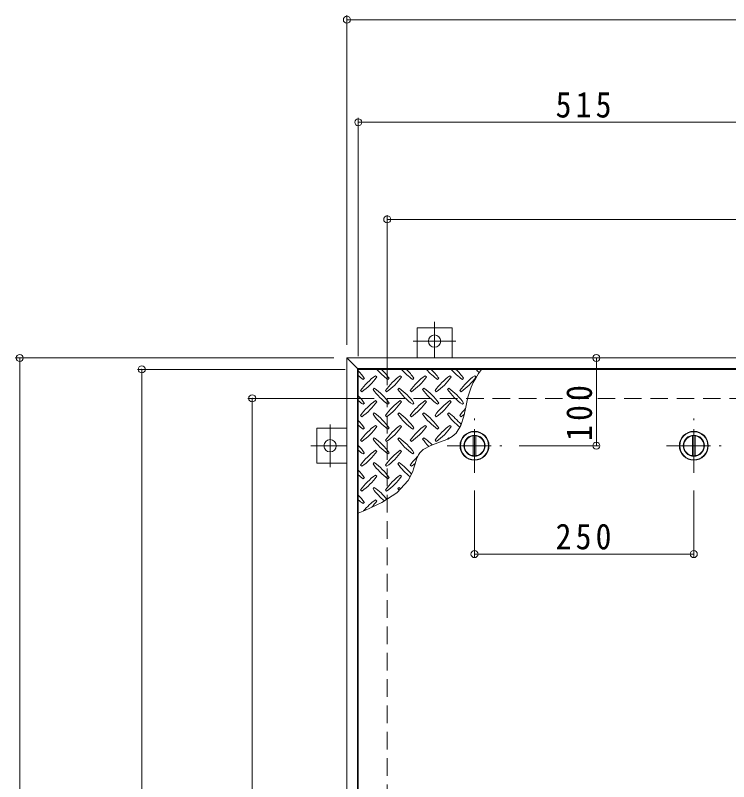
# Model space of a CAD drawing. Units: millimetres at full size, sheet at 1:10; details may follow other scales. Extents: x -2620 to 2461, y -1962 to 1488.
# Drawn here: x -2430 to -1617, y 584 to 1457 of the extents above; entities that cross this region are included whole.
import ezdxf

# ---------------------------------------------------------------- set-up
doc = ezdxf.new("R2010")
doc.units = ezdxf.units.MM
doc.header["$LTSCALE"] = 10
doc.header["$PDMODE"] = 32
doc.header["$PDSIZE"] = 8
doc.linetypes.add('CHAIN1', pattern=[8, 5, -1, 1, -1])
doc.linetypes.add('DASHED2', pattern=[3, 2, -1])
for name, color, linetype, lineweight in [('0-1', 2, 'DASHED2', 9), ('0-2', 3, 'Continuous', 9), ('0-3', 2, 'Continuous', 9), ('0-9', 134, 'Continuous', 5), ('0-C', 2, 'Continuous', 9), ('0-E', 3, 'Continuous', 9), ('0-F', 7, 'Continuous', 9)]:
    doc.layers.add(name, color=color, linetype=linetype, lineweight=lineweight)
doc.styles.add('ＭＳ ゴシック', font='')
doc.styles.get('ＭＳ ゴシック').set_extended_font_data('MS Gothic')

msp = doc.modelspace()

# ---------------------------------------------------------------- linework, layer by layer
at = {"layer": '0-1'}
for p, q in [((-2006.03, 20.77), (-2006.03, 1020.77)), ((-2006.03, 1020.77), (-6.03, 1020.77))]:
    msp.add_line(p, q, dxfattribs=at)
at = {"layer": '0-2'}
for p, q in [((-1524.03, 1053.77), (-2039.03, 1053.77)), ((-2039.03, 1053.77), (-2039.03, -12.23))]:
    msp.add_line(p, q, dxfattribs=at)
for centre in [(-1906.53, 966.77), (-1656.53, 966.77)]:
    msp.add_circle(centre, 16.5, dxfattribs=at)
at = {"layer": '0-3'}
for p, q in [((-2052.03, 1066.77), (-2040.03, 1054.77)), ((-2052.03, -25.23), (-2052.03, 1066.77)), ((-2052.03, 1066.77), (39.97, 1066.77)), ((-2040.03, -13.23), (-2040.03, 1054.77)), ((-2040.03, 1054.77), (27.97, 1054.77))]:
    msp.add_line(p, q, dxfattribs=at)
at = {"layer": '0-9'}
for p, q in [((-2033.53, 1042.3), (-2032.11, 1043.71)), ((-2017.97, 1045.13), (-2019.39, 1046.54)), ((-2005.24, 1042.3), (-2003.83, 1043.71)), ((-1989.69, 1045.13), (-1991.1, 1046.54)), ((-1976.96, 1042.3), (-1975.54, 1043.71)), ((-1961.4, 1045.13), (-1962.82, 1046.54)), ((-1948.67, 1042.3), (-1947.26, 1043.71)), ((-1933.12, 1045.13), (-1934.53, 1046.54)), ((-1920.39, 1042.3), (-1918.98, 1043.71)), ((-1904.83, 1045.13), (-1906.25, 1046.54)), ((-2020.8, 1032.4), (-2022.21, 1030.99)), ((-1992.52, 1032.4), (-1993.93, 1030.99)), ((-1964.23, 1032.4), (-1965.65, 1030.99)), ((-1935.95, 1032.4), (-1937.36, 1030.99)), ((-2036.36, 1029.57), (-2034.94, 1028.16)), ((-2008.07, 1029.57), (-2006.66, 1028.16)), ((-1979.79, 1029.57), (-1978.37, 1028.16)), ((-1951.5, 1029.57), (-1950.09, 1028.16)), ((-1923.22, 1029.57), (-1921.8, 1028.16)), ((-2033.53, 1014.02), (-2032.11, 1015.43)), ((-2017.97, 1016.85), (-2019.39, 1018.26)), ((-2005.24, 1014.02), (-2003.83, 1015.43)), ((-1989.69, 1016.85), (-1991.1, 1018.26)), ((-1976.96, 1014.02), (-1975.54, 1015.43)), ((-1961.4, 1016.85), (-1962.82, 1018.26)), ((-1948.67, 1014.02), (-1947.26, 1015.43)), ((-1933.12, 1016.85), (-1934.53, 1018.26)), ((-1920.39, 1014.02), (-1918.98, 1015.43)), ((-2036.36, 1001.29), (-2034.94, 999.87)), ((-2020.8, 1004.12), (-2022.21, 1002.7)), ((-2008.07, 1001.29), (-2006.66, 999.87)), ((-1992.52, 1004.12), (-1993.93, 1002.7)), ((-1979.79, 1001.29), (-1978.37, 999.87)), ((-1964.23, 1004.12), (-1965.65, 1002.7)), ((-1951.5, 1001.29), (-1950.09, 999.87)), ((-1935.95, 1004.12), (-1937.36, 1002.7)), ((-1923.22, 1001.29), (-1921.8, 999.87)), ((-2033.53, 985.73), (-2032.11, 987.15)), ((-2017.97, 988.56), (-2019.39, 989.97)), ((-2005.24, 985.73), (-2003.83, 987.15)), ((-1989.69, 988.56), (-1991.1, 989.97)), ((-1976.96, 985.73), (-1975.54, 987.15)), ((-1961.4, 988.56), (-1962.82, 989.97)), ((-1948.67, 985.73), (-1947.26, 987.15)), ((-1933.12, 988.56), (-1934.53, 989.97)), ((-2036.36, 973), (-2034.94, 971.59)), ((-2020.8, 975.83), (-2022.21, 974.42)), ((-2008.07, 973), (-2006.66, 971.59)), ((-1992.52, 975.83), (-1993.93, 974.42)), ((-1979.79, 973), (-1978.37, 971.59)), ((-1964.23, 975.83), (-1965.65, 974.42)), ((-1951.5, 973), (-1950.09, 971.59)), ((-1935.95, 975.83), (-1937.36, 974.42)), ((-2017.97, 960.28), (-2019.39, 961.69)), ((-1989.69, 960.28), (-1991.1, 961.69)), ((-2033.53, 957.45), (-2032.11, 958.86)), ((-2005.24, 957.45), (-2003.83, 958.86)), ((-1976.96, 957.45), (-1975.54, 958.86)), ((-2036.36, 944.72), (-2034.94, 943.31)), ((-2020.8, 947.55), (-2022.21, 946.13)), ((-2008.07, 944.72), (-2006.66, 943.31)), ((-1992.52, 947.55), (-1993.93, 946.13)), ((-1979.79, 944.72), (-1978.37, 943.31)), ((-2033.53, 929.16), (-2032.11, 930.58)), ((-2017.97, 931.99), (-2019.39, 933.41)), ((-2005.24, 929.16), (-2003.83, 930.58)), ((-1989.69, 931.99), (-1991.1, 933.41)), ((-2020.8, 919.26), (-2022.21, 917.85)), ((-1992.52, 919.26), (-1993.93, 917.85)), ((-2036.36, 916.44), (-2034.94, 915.02)), ((-2008.07, 916.44), (-2006.66, 915.02)), ((-2033.53, 900.88), (-2032.11, 902.29)), ((-2017.97, 903.71), (-2019.39, 905.12))]:
    msp.add_line(p, q, dxfattribs=at)
msp.add_lwpolyline([(-2039.03, 890.05), (-2031.58, 893.05), (-2012, 902.01), (-1994.94, 912.96), (-1981.97, 927.15), (-1976.96, 937.37), (-1975.93, 940.51), (-1974.34, 946.03), (-1972.64, 951.43), (-1970.43, 956.35), (-1968.77, 958.86), (-1964.92, 962.56), (-1956.28, 967.16), (-1946.41, 970.66), (-1936.8, 974.43), (-1931.94, 977.27), (-1927.58, 981.22), (-1922.11, 989.87), (-1918.56, 1000.3), (-1916.44, 1010.59)], dxfattribs=at)
for centre, radius, start, end in [((-2091.16, 1001.64), 72.5, 35.47272, 44.0249), ((-1963.17, 1101.34), 72.5, 221.00789, 234.5273), ((-2062.87, 1001.64), 72.5, 35.47272, 45.97511), ((-1934.89, 1101.34), 72.5, 221.00789, 234.5273), ((-2034.59, 1001.64), 72.5, 35.47272, 45.97511), ((-1906.6, 1101.34), 72.5, 221.00789, 234.5273), ((-2006.3, 1001.64), 72.5, 35.47272, 45.97511), ((-1878.32, 1101.34), 72.5, 221.00789, 234.5273), ((-1978.02, 1001.64), 72.5, 35.47272, 45.97511), ((-1825.36, 998.2), 91.91, 142.79805, 172.25462), ((-1850.03, 1101.34), 72.5, 221.00789, 225.04254), ((-1949.74, 1001.64), 72.5, 45.48056, 45.97511), ((-1991.45, 1101.34), 72.5, 228.99213, 234.5273), ((-1977.31, 987.5), 72.5, 125.47272, 144.5273), ((-2077.01, 1087.2), 72.5, 305.47256, 324.5273), ((-1949.03, 987.5), 72.5, 125.47272, 144.5273), ((-2048.73, 1087.2), 72.5, 305.47256, 324.5273), ((-1920.74, 987.5), 72.5, 125.47272, 144.5273), ((-2020.45, 1087.2), 72.5, 305.47256, 324.5273), ((-1892.46, 987.5), 72.5, 125.47272, 144.5273), ((-1992.16, 1087.2), 72.5, 305.47256, 324.5273), ((-1864.18, 987.5), 72.5, 125.47272, 144.5273), ((-1963.88, 1087.2), 72.5, 305.47256, 324.5273), ((-1963.17, 1073.06), 72.5, 215.47258, 234.5273), ((-2062.87, 973.36), 72.5, 35.47272, 54.5273), ((-1934.89, 1073.06), 72.5, 215.47258, 234.5273), ((-2034.59, 973.36), 72.5, 35.47272, 54.5273), ((-1906.6, 1073.06), 72.5, 215.47258, 234.5273), ((-2006.3, 973.36), 72.5, 35.47272, 54.5273), ((-1878.32, 1073.06), 72.5, 215.47258, 234.5273), ((-1978.02, 973.36), 72.5, 35.47272, 54.5273), ((-2091.16, 973.36), 72.5, 35.47272, 44.0249), ((-1991.45, 1073.06), 72.5, 228.99213, 234.5273), ((-1977.31, 959.22), 72.5, 125.47272, 144.5273), ((-2077.01, 1058.92), 72.5, 305.47256, 324.5273), ((-1949.03, 959.22), 72.5, 125.47272, 144.5273), ((-2048.73, 1058.92), 72.5, 305.47256, 324.5273), ((-1920.74, 959.22), 72.5, 125.47272, 144.5273), ((-2020.45, 1058.92), 72.5, 305.47256, 324.5273), ((-1892.46, 959.22), 72.5, 125.47272, 144.5273), ((-1992.16, 1058.92), 72.5, 305.47256, 324.5273), ((-1864.18, 959.22), 72.5, 136.46192, 144.5273), ((-1963.17, 1044.78), 72.5, 215.47258, 234.5273), ((-2062.87, 945.07), 72.5, 35.47272, 54.5273), ((-1934.89, 1044.78), 72.5, 215.47258, 234.5273), ((-2034.59, 945.07), 72.5, 35.47272, 54.5273), ((-1906.6, 1044.78), 72.5, 215.47258, 234.5273), ((-2006.3, 945.07), 72.5, 35.47272, 54.5273), ((-1878.32, 1044.78), 72.5, 215.47258, 231.62194), ((-1978.02, 945.07), 72.5, 39.13086, 54.5273), ((-1963.88, 1058.92), 72.5, 305.47256, 309.20126), ((-2091.16, 945.07), 72.5, 35.47272, 44.0249), ((-1991.45, 1044.78), 72.5, 228.99213, 234.5273), ((-1977.31, 930.93), 72.5, 125.47272, 144.5273), ((-2077.01, 1030.63), 72.5, 305.47256, 324.5273), ((-1949.03, 930.93), 72.5, 125.47272, 144.5273), ((-2048.73, 1030.63), 72.5, 305.47256, 324.52728), ((-1920.74, 930.93), 72.5, 125.47272, 144.5273), ((-2020.45, 1030.63), 72.5, 305.47256, 324.52728), ((-1892.46, 930.93), 72.5, 125.47272, 144.5273), ((-1992.16, 1030.63), 72.5, 305.47256, 324.52728), ((-1963.17, 1016.49), 72.5, 215.47258, 234.5273), ((-2062.87, 916.79), 72.5, 35.47272, 54.5273), ((-1934.89, 1016.49), 72.5, 215.47258, 234.5273), ((-2034.59, 916.79), 72.5, 35.47272, 54.5273), ((-1906.6, 1016.49), 72.5, 215.47258, 224.20971), ((-2006.3, 916.79), 72.5, 44.62221, 54.5273), ((-1878.32, 1016.49), 72.5, 215.47258, 215.63132), ((-1978.02, 916.79), 72.5, 53.85287, 54.5273), ((-2091.16, 916.79), 72.5, 35.47272, 44.0249), ((-1991.45, 1016.49), 72.5, 228.99213, 234.5273), ((-1977.31, 902.65), 72.5, 125.47272, 144.5273), ((-1949.03, 902.65), 72.5, 125.47272, 144.5273), ((-2077.01, 1002.35), 72.5, 305.47256, 324.5273), ((-2048.73, 1002.35), 72.5, 305.47256, 324.5273), ((-1920.74, 902.65), 72.5, 134.04409, 144.5273), ((-1963.17, 988.21), 72.5, 215.47258, 234.5273), ((-2062.87, 888.51), 72.5, 35.47272, 54.5273), ((-1934.89, 988.21), 72.5, 215.47258, 231.61918), ((-2034.59, 888.51), 72.5, 39.23573, 54.5273), ((-2020.45, 1002.35), 72.5, 305.47256, 309.65204), ((-2091.16, 888.51), 72.5, 35.47272, 44.0249), ((-1991.45, 988.21), 72.5, 228.99213, 234.5273), ((-1977.31, 874.36), 72.5, 125.47272, 144.5273), ((-2077.01, 974.06), 72.5, 305.47256, 324.5273), ((-1949.03, 874.36), 72.5, 125.47272, 144.5273), ((-2048.73, 974.06), 72.5, 305.47256, 324.5273), ((-1963.17, 959.92), 72.5, 215.47258, 230.66101), ((-2062.87, 860.22), 72.5, 38.78026, 54.5273), ((-1934.89, 959.92), 72.5, 215.47258, 217.53071), ((-2034.59, 860.22), 72.5, 52.56849, 54.5273), ((-2091.16, 860.22), 72.5, 35.47272, 44.0249), ((-1991.45, 959.92), 72.5, 228.99213, 234.5273), ((-1977.31, 846.08), 72.5, 125.47272, 140.22835), ((-2077.01, 945.78), 72.5, 317.34286, 324.5273)]:
    msp.add_arc(centre, radius, start, end, dxfattribs=at)
at = {"layer": '0-C', "linetype": 'CHAIN1'}
for p, q in [((-1906.53, 935.77), (-1906.53, 997.77)), ((-1656.53, 935.77), (-1656.53, 997.77)), ((-1937.53, 966.77), (-1875.53, 966.77)), ((-1687.53, 966.77), (-1625.53, 966.77))]:
    msp.add_line(p, q, dxfattribs=at)
at = {"layer": '0-C'}
for p, q in [((-1908.03, 978.17), (-1908.03, 955.37)), ((-1905.03, 978.17), (-1905.03, 955.37)), ((-1658.03, 978.17), (-1658.03, 955.37)), ((-1655.03, 978.17), (-1655.03, 955.37))]:
    msp.add_line(p, q, dxfattribs=at)
for centre, radius in [((-1906.53, 966.77), 16), ((-1906.53, 966.77), 12), ((-1906.53, 966.77), 11.5), ((-1656.53, 966.77), 16), ((-1656.53, 966.77), 12), ((-1656.53, 966.77), 11.5)]:
    msp.add_circle(centre, radius, dxfattribs=at)
at = {"layer": '0-E'}
for p, q in [((-1972.03, 1100.97), (-1932.03, 1100.97)), ((-1972.03, 1100.97), (-1972.03, 1066.77)), ((-1932.03, 1100.97), (-1932.03, 1066.77)), ((-2086.23, 946.77), (-2086.23, 986.77)), ((-2086.23, 986.77), (-2052.03, 986.77)), ((-2086.23, 946.77), (-2052.03, 946.77))]:
    msp.add_line(p, q, dxfattribs=at)
at = {"layer": '0-E', "linetype": 'CHAIN1'}
for p, q in [((-1952.03, 1107.95), (-1952.03, 1066.77)), ((-1927.65, 1085.97), (-1976.4, 1085.97)), ((-2071.23, 991.15), (-2071.23, 942.4)), ((-2093.2, 966.77), (-2052.03, 966.77))]:
    msp.add_line(p, q, dxfattribs=at)
at = {"layer": '0-E'}
for centre in [(-1952.03, 1085.97), (-2071.23, 966.77)]:
    msp.add_circle(centre, 7, dxfattribs=at)
at = {"layer": '0-F'}
for p, q in [((-2052.03, 1081.77), (-2052.03, 1457.24)), ((-2052.03, 1452.24), (39.97, 1452.24)), ((-2039.03, 1068.77), (-2039.03, 1340.35)), ((-2039.03, 1335.35), (-1524.03, 1335.35)), ((-2006.03, 1035.77), (-2006.03, 1229.66)), ((-2006.03, 1224.66), (-6.03, 1224.66)), ((-2067.03, 1066.77), (-2429.96, 1066.77)), ((-2424.96, -25.23), (-2424.96, 1066.77)), ((-1767.64, 1066.77), (-1767.64, 966.77)), ((-2054.03, 1053.77), (-2290.78, 1053.77)), ((-2285.78, -12.23), (-2285.78, 1053.77)), ((-2021.03, 1020.77), (-2164.94, 1020.77)), ((-2159.94, 20.77), (-2159.94, 1020.77)), ((-1764.64, 966.77), (-1855.53, 966.77)), ((-1906.53, 840.26), (-1906.53, 915.77)), ((-1656.53, 840.26), (-1656.53, 915.77)), ((-1906.53, 843.26), (-1656.53, 843.26))]:
    msp.add_line(p, q, dxfattribs=at)
for p in [(-2052.03, 1452.24), (-2039.03, 1335.35), (-2006.03, 1224.66), (-2424.96, 1066.77), (-1767.64, 1066.77), (-2285.78, 1053.77), (-2159.94, 1020.77), (-1767.64, 966.77), (-1906.53, 843.26), (-1656.53, 843.26)]:
    msp.add_point(p, dxfattribs=at)

# ---------------------------------------------------------------- texts
at = {"layer": '0-F', "color": 2, "char_height": 29.33, "attachment_point": 7, "style": 'ＭＳ ゴシック'}
for s, insert in [('\\T1.27;\\W0.9;515', (-1814.03, 1340.35)), ('\\T1.27;\\W0.9;250', (-1814.03, 848.26))]:
    msp.add_mtext(s, dxfattribs=dict(at, insert=insert))
at = {"layer": '0-F', "color": 2, "insert": (-1772.24, 972.28), "char_height": 29.33, "attachment_point": 7, "rotation": 90, "style": 'ＭＳ ゴシック'}
msp.add_mtext('\\T1.27;\\W0.9;100', dxfattribs=at)

doc.saveas('drawing.dxf')
